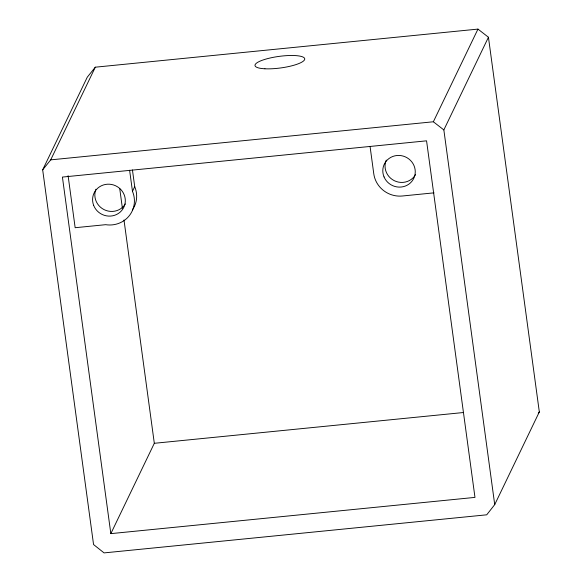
<?xml version="1.0" encoding="UTF-8"?>
<svg xmlns="http://www.w3.org/2000/svg" width="582" height="582" viewBox="0 0 582 582"><rect width="100%" height="100%" fill="white"/><g stroke="black" fill="none" stroke-linecap="round" stroke-linejoin="round"><path stroke-width="0.87" d="M42.675 169.849L87.278 77.18L95.303 67.192L477.96 29.1L488.444 37.241L539.325 411.94L494.722 504.616L486.719 514.808L104.069 552.9L93.556 544.548L42.675 169.849L50.699 159.868L95.303 67.192M68.094 175.655L75.158 227.715L105.655 224.681A25.652 24.662 25.7 0 0 132.47 191.318L134.718 186.647L132.449 169.959M110.835 533.636L62.419 177.074L426.562 140.829L474.977 497.392L110.835 533.636L154.317 443.302L123.995 219.996M50.699 159.868L433.357 121.776L477.96 29.1M494.722 504.616L443.848 129.917L488.444 37.241M538.255 413.3L539.325 411.94M433.997 192.846L402.38 195.996A25.652 24.662 25.7 0 1 373.775 173.785L370.057 146.366M154.317 443.302L463.337 412.536M433.357 121.776L443.848 129.917M129.604 170.242L132.47 191.318M119.717 188.481L122.402 208.291M415.555 174.564A16.354 15.721 25.7 0 1 394.305 180.689A16.354 15.721 25.7 0 1 386.266 160.108M125.326 203.955A16.485 15.845 25.7 0 1 104.076 209.629A16.485 15.845 25.7 0 1 95.95 189.215M134.718 186.647A25.652 24.662 25.7 0 1 132.39 209.891M264.941 68.785A25.084 5.835 -7.7 0 0 304.575 59.706A25.084 5.835 -7.7 0 0 270.135 57.996A25.084 5.835 -7.7 0 0 264.941 68.785M384.033 176.899A16.354 15.721 25.7 0 0 411.918 181.286A16.354 15.721 25.7 0 0 401.122 155.634A16.354 15.721 25.7 0 0 384.033 176.899M93.637 205.33A16.485 15.845 25.7 0 0 121.616 210.64A16.485 15.845 25.7 0 0 111.591 184.479A16.485 15.845 25.7 0 0 93.637 205.33"/></g></svg>
